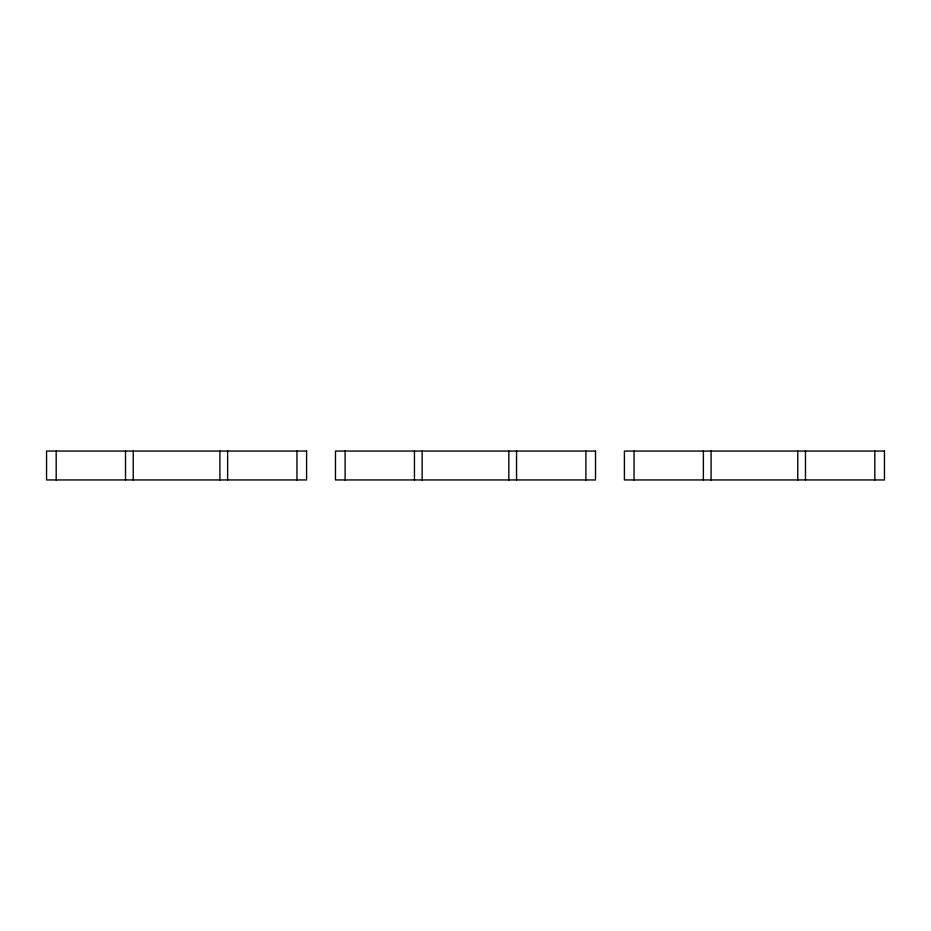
<?xml version="1.0" encoding="UTF-8"?>
<svg xmlns="http://www.w3.org/2000/svg" width="931" height="931" viewBox="0 0 931 931"><rect width="100%" height="100%" fill="white"/><g stroke="black" fill="none" stroke-linecap="round" stroke-linejoin="round"><path stroke-width="1.4" d="M874.814 451.058L874.814 479.942M805.478 451.058L805.478 479.942M797.774 451.058L797.774 479.942M711.086 451.058L711.086 479.942M703.382 451.058L703.382 479.942M634.046 451.058L634.046 479.942M585.89 451.058L585.89 479.942M516.542 451.058L516.542 479.942M508.838 451.058L508.838 479.942M422.15 451.058L422.15 479.942M414.446 451.058L414.446 479.942M345.11 451.058L345.11 479.942M296.954 451.058L296.954 479.942M227.618 451.058L227.618 479.942M219.902 451.058L219.902 479.942M133.226 451.058L133.226 479.942M125.522 451.058L125.522 479.942M56.186 451.058L56.186 479.942M306.59 451.058L46.55 451.058L46.55 479.942L306.59 479.942L306.59 451.058M595.514 451.058L335.474 451.058L335.474 479.942L595.514 479.942L595.514 451.058M884.45 451.058L624.41 451.058L624.41 479.942L884.45 479.942L884.45 451.058"/></g></svg>
